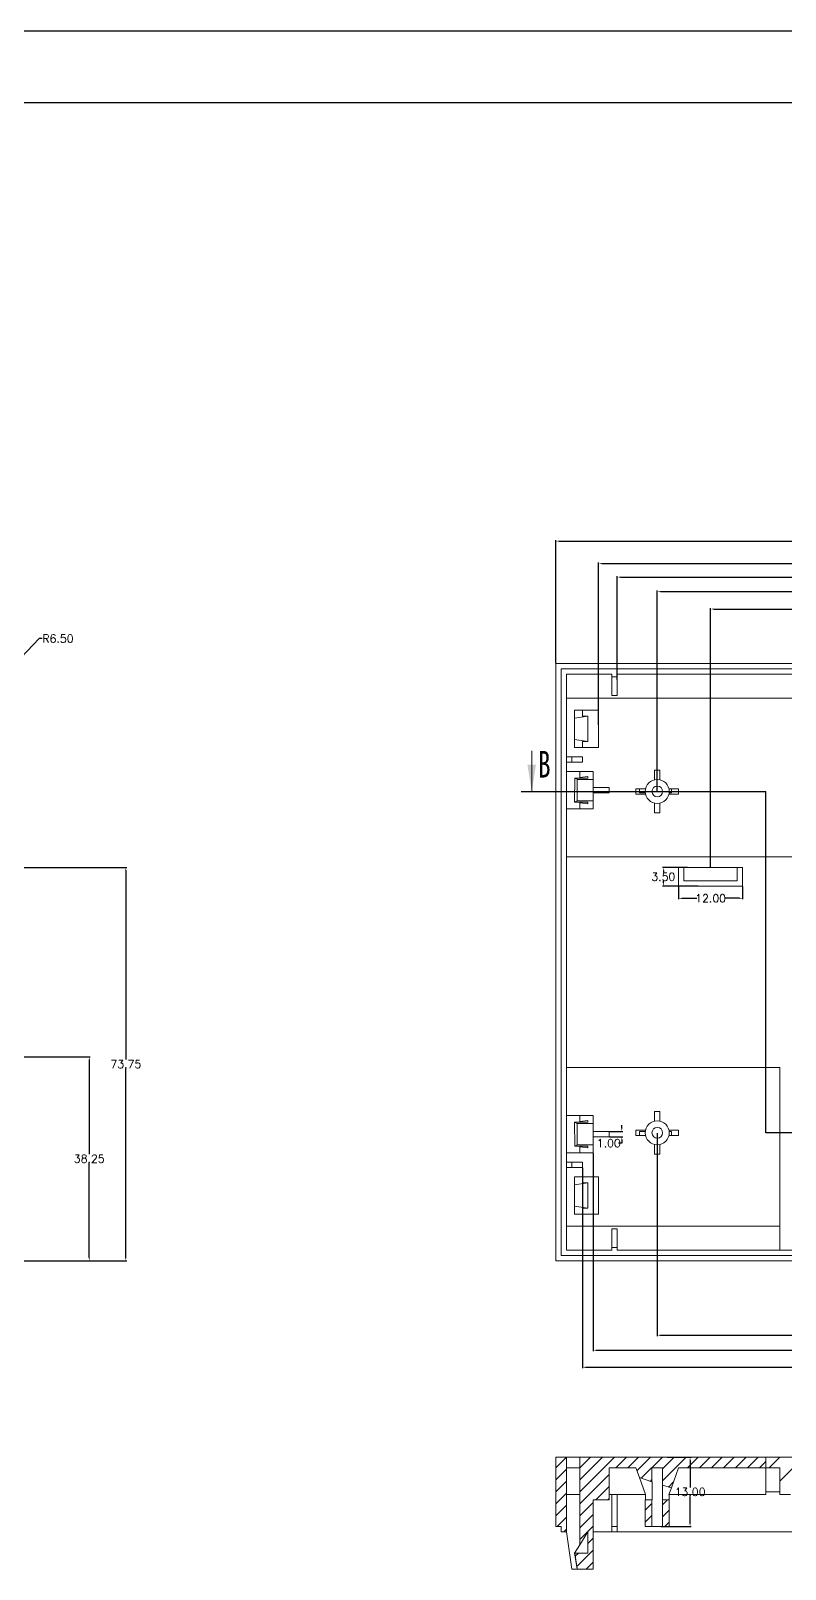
# Model space of a CAD drawing. Header units: inches. Extents: x 1153 to 3231, y 573 to 1137.
# Drawn here: x 2491 to 2632.5, y 848.8 to 1137.3 of the extents above; entities that cross this region are included whole.
import ezdxf

# ---------------------------------------------------------------- set-up
doc = ezdxf.new("R2010")
doc.units = ezdxf.units.IN
doc.styles.add('SLDTEXTSTYLE6', font='TXT', dxfattribs={"width": 0.7})
doc.styles.get("Standard").update_dxf_attribs({"font": 'txt', "bigfont": 'gbcbig.shx'})
doc.dimstyles.new('2', dxfattribs={"dimtxt": 1.5, "dimasz": 0.6, "dimexe": 0.18, "dimexo": 0.0625, "dimgap": 0.09, "dimtad": 0, "dimtih": 1, "dimtoh": 1, "dimzin": 0, "dimdsep": 46, "dimtxsty": 'Standard', "dimcen": 0, "dimadec": 0, "dimazin": 2, "dimtfac": 1, "dimtofl": 0, "dimtmove": 0, "dimatfit": 3, "dimfxl": 1, "dimtolj": 1, "dimtzin": 0, "dimarcsym": 0})
pattern_1 = [(45, (0, -19.8849), (-1.122532, 1.122532), [])]

# ---------------------------------------------------------------- blocks, each defined once
blk = doc.blocks.new('*D47')
at = {"color": 0, "lineweight": -2, "transparency": 16777216}
for p, q in [((2618.5, 980.5), (2618.5, 1029.06)), ((2619.1, 1028.88), (2682.66, 1028.88)), ((2752.9, 1028.88), (2689.34, 1028.88)), ((2753.5, 980.5), (2753.5, 1029.06))]:
    blk.add_line(p, q, dxfattribs=at)
at = {"color": 0, "transparency": 16777216}
for points in [[(2619.1, 1028.98), (2619.1, 1028.78), (2618.5, 1028.88)], [(2752.9, 1028.98), (2752.9, 1028.78), (2753.5, 1028.88)]]:
    blk.add_solid(points, dxfattribs=at)
at = {"layer": 'Defpoints', "color": 0, "transparency": 16777216}
for p in [(2753.5, 1028.88), (2618.5, 980.43), (2753.5, 980.43)]:
    blk.add_point(p, dxfattribs=at)
at = {"color": 0, "transparency": 16777216, "insert": (2686, 1028.88), "char_height": 1.5, "attachment_point": 5}
blk.add_mtext('\\A1;135.00', dxfattribs=at)
blk = doc.blocks.new('*D48')
at = {"color": 0, "lineweight": -2, "transparency": 16777216}
for p, q in [((2608.5, 994.75), (2608.5, 1032.38)), ((2609.1, 1032.2), (2682.66, 1032.2)), ((2762.9, 1032.2), (2689.34, 1032.2)), ((2763.5, 994.75), (2763.5, 1032.38))]:
    blk.add_line(p, q, dxfattribs=at)
at = {"color": 0, "transparency": 16777216}
for points in [[(2609.1, 1032.3), (2609.1, 1032.1), (2608.5, 1032.2)], [(2762.9, 1032.3), (2762.9, 1032.1), (2763.5, 1032.2)]]:
    blk.add_solid(points, dxfattribs=at)
at = {"layer": 'Defpoints', "color": 0, "transparency": 16777216}
for p in [(2763.5, 1032.2), (2608.5, 994.68), (2763.5, 994.68)]:
    blk.add_point(p, dxfattribs=at)
at = {"color": 0, "transparency": 16777216, "insert": (2686, 1032.2), "char_height": 1.5, "attachment_point": 5}
blk.add_mtext('\\A1;155.00', dxfattribs=at)
blk = doc.blocks.new('*D49')
at = {"color": 0, "lineweight": -2, "transparency": 16777216}
for p, q in [((2601, 1015.62), (2601, 1035.05)), ((2601.6, 1034.87), (2682.78, 1034.87)), ((2770.4, 1034.87), (2689.21, 1034.87)), ((2771, 1014.5), (2771, 1035.05))]:
    blk.add_line(p, q, dxfattribs=at)
at = {"color": 0, "transparency": 16777216}
for points in [[(2601.6, 1034.97), (2601.6, 1034.77), (2601, 1034.87)], [(2770.4, 1034.97), (2770.4, 1034.77), (2771, 1034.87)]]:
    blk.add_solid(points, dxfattribs=at)
at = {"layer": 'Defpoints', "color": 0, "transparency": 16777216}
for p in [(2601, 1034.87), (2601, 1015.56), (2771, 1014.43)]:
    blk.add_point(p, dxfattribs=at)
at = {"color": 0, "transparency": 16777216, "insert": (2686, 1034.87), "char_height": 1.5, "attachment_point": 5}
blk.add_mtext('\\A1;170.00', dxfattribs=at)
blk = doc.blocks.new('*D50')
at = {"color": 0, "lineweight": -2, "transparency": 16777216}
for p, q in [((2597.5, 1007.16), (2597.5, 1037.63)), ((2598.1, 1037.45), (2682.66, 1037.45)), ((2773.9, 1037.45), (2689.34, 1037.45)), ((2774.5, 1008.63), (2774.5, 1037.63))]:
    blk.add_line(p, q, dxfattribs=at)
at = {"color": 0, "transparency": 16777216}
for points in [[(2598.1, 1037.55), (2598.1, 1037.35), (2597.5, 1037.45)], [(2773.9, 1037.55), (2773.9, 1037.35), (2774.5, 1037.45)]]:
    blk.add_solid(points, dxfattribs=at)
at = {"layer": 'Defpoints', "color": 0, "transparency": 16777216}
for p in [(2774.5, 1037.45), (2597.5, 1007.1), (2774.5, 1008.57)]:
    blk.add_point(p, dxfattribs=at)
at = {"color": 0, "transparency": 16777216, "insert": (2686, 1037.45), "char_height": 1.5, "attachment_point": 5}
blk.add_mtext('\\A1;177.00', dxfattribs=at)
blk = doc.blocks.new('*D51')
at = {"color": 0, "lineweight": -2, "transparency": 16777216}
for p, q in [((2589.5, 1018.75), (2589.5, 1041.8)), ((2590.1, 1041.62), (2682.66, 1041.62)), ((2781.9, 1041.62), (2689.34, 1041.62)), ((2782.5, 1018.75), (2782.5, 1041.8))]:
    blk.add_line(p, q, dxfattribs=at)
at = {"color": 0, "transparency": 16777216}
for points in [[(2590.1, 1041.72), (2590.1, 1041.52), (2589.5, 1041.62)], [(2781.9, 1041.72), (2781.9, 1041.52), (2782.5, 1041.62)]]:
    blk.add_solid(points, dxfattribs=at)
at = {"layer": 'Defpoints', "color": 0, "transparency": 16777216}
for p in [(2589.5, 1041.62), (2589.5, 1018.68), (2782.5, 1018.68)]:
    blk.add_point(p, dxfattribs=at)
at = {"color": 0, "transparency": 16777216, "insert": (2686, 1041.62), "char_height": 1.5, "attachment_point": 5}
blk.add_mtext('\\A1;193.00', dxfattribs=at)
blk = doc.blocks.new('*D56')
at = {"color": 0, "lineweight": -2, "transparency": 16777216}
for p, q in [((2608.5, 930.62), (2608.5, 892.54)), ((2763.5, 930.62), (2763.5, 892.54)), ((2609.1, 892.72), (2682.66, 892.72)), ((2762.9, 892.72), (2689.34, 892.72))]:
    blk.add_line(p, q, dxfattribs=at)
at = {"color": 0, "transparency": 16777216}
for points in [[(2609.1, 892.82), (2609.1, 892.62), (2608.5, 892.72)], [(2762.9, 892.82), (2762.9, 892.62), (2763.5, 892.72)]]:
    blk.add_solid(points, dxfattribs=at)
at = {"layer": 'Defpoints', "color": 0, "transparency": 16777216}
for p in [(2608.5, 930.68), (2763.5, 930.68), (2763.5, 892.72)]:
    blk.add_point(p, dxfattribs=at)
at = {"color": 0, "transparency": 16777216, "insert": (2686, 892.72), "char_height": 1.5, "attachment_point": 5}
blk.add_mtext('\\A1;155.00', dxfattribs=at)
blk = doc.blocks.new('*D57')
at = {"color": 0, "lineweight": -2, "transparency": 16777216}
for p, q in [((2596.5, 926.87), (2596.5, 889.73)), ((2775.5, 926.87), (2775.5, 889.73)), ((2597.1, 889.91), (2682.66, 889.91)), ((2774.9, 889.91), (2689.34, 889.91))]:
    blk.add_line(p, q, dxfattribs=at)
at = {"color": 0, "transparency": 16777216}
for points in [[(2597.1, 890.01), (2597.1, 889.81), (2596.5, 889.91)], [(2774.9, 890.01), (2774.9, 889.81), (2775.5, 889.91)]]:
    blk.add_solid(points, dxfattribs=at)
at = {"layer": 'Defpoints', "color": 0, "transparency": 16777216}
for p in [(2596.5, 926.93), (2775.5, 926.93), (2596.5, 889.91)]:
    blk.add_point(p, dxfattribs=at)
at = {"color": 0, "transparency": 16777216, "insert": (2686, 889.91), "char_height": 1.5, "attachment_point": 5}
blk.add_mtext('\\A1;179.00', dxfattribs=at)
blk = doc.blocks.new('*D58')
at = {"color": 0, "lineweight": -2, "transparency": 16777216}
for p, q in [((2594.5, 924.12), (2594.5, 886.53)), ((2777.5, 924.12), (2777.5, 886.53)), ((2595.1, 886.71), (2682.66, 886.71)), ((2776.9, 886.71), (2689.34, 886.71))]:
    blk.add_line(p, q, dxfattribs=at)
at = {"color": 0, "transparency": 16777216}
for points in [[(2595.1, 886.81), (2595.1, 886.61), (2594.5, 886.71)], [(2776.9, 886.81), (2776.9, 886.61), (2777.5, 886.71)]]:
    blk.add_solid(points, dxfattribs=at)
at = {"layer": 'Defpoints', "color": 0, "transparency": 16777216}
for p in [(2594.5, 924.18), (2777.5, 924.18), (2777.5, 886.71)]:
    blk.add_point(p, dxfattribs=at)
at = {"color": 0, "transparency": 16777216, "insert": (2686, 886.71), "char_height": 1.5, "attachment_point": 5}
blk.add_mtext('\\A1;183.00', dxfattribs=at)
blk = doc.blocks.new('*D68')
at = {"color": 0, "lineweight": -2, "transparency": 16777216}
for p, q in [((2612.5, 976.87), (2612.5, 974.46)), ((2624.5, 976.87), (2624.5, 974.46)), ((2613.1, 974.64), (2615.91, 974.64)), ((2623.9, 974.64), (2621.09, 974.64))]:
    blk.add_line(p, q, dxfattribs=at)
at = {"color": 0, "transparency": 16777216}
for points in [[(2613.1, 974.74), (2613.1, 974.54), (2612.5, 974.64)], [(2623.9, 974.74), (2623.9, 974.54), (2624.5, 974.64)]]:
    blk.add_solid(points, dxfattribs=at)
at = {"layer": 'Defpoints', "color": 0, "transparency": 16777216}
for p in [(2612.5, 976.93), (2624.5, 976.93), (2624.5, 974.64)]:
    blk.add_point(p, dxfattribs=at)
at = {"color": 0, "transparency": 16777216, "insert": (2618.5, 974.64), "char_height": 1.5, "attachment_point": 5}
blk.add_mtext('\\A1;12.00', dxfattribs=at)
blk = doc.blocks.new('*D69')
at = {"color": 0, "lineweight": -2, "transparency": 16777216}
for p, q in [((2614.18, 980.43), (2609.46, 980.43)), ((2609.64, 979.83), (2609.64, 979.52)), ((2616.18, 976.93), (2609.46, 976.93)), ((2609.64, 977.53), (2609.64, 977.84))]:
    blk.add_line(p, q, dxfattribs=at)
at = {"color": 0, "transparency": 16777216}
for points in [[(2609.54, 979.83), (2609.74, 979.83), (2609.64, 980.43)], [(2609.54, 977.53), (2609.74, 977.53), (2609.64, 976.93)]]:
    blk.add_solid(points, dxfattribs=at)
at = {"layer": 'Defpoints', "color": 0, "transparency": 16777216}
for p in [(2614.25, 980.43), (2609.64, 976.93), (2616.24, 976.93)]:
    blk.add_point(p, dxfattribs=at)
at = {"color": 0, "transparency": 16777216, "insert": (2609.64, 978.68), "char_height": 1.5, "attachment_point": 5}
blk.add_mtext('\\A1;3.50', dxfattribs=at)
blk = doc.blocks.new('*D71')
at = {"color": 0, "lineweight": -2, "transparency": 16777216}
for p, q in [((2601.85, 931.53), (2601.85, 932.13)), ((2599.56, 930.93), (2602.03, 930.93)), ((2599.56, 929.93), (2602.03, 929.93)), ((2601.85, 929.33), (2601.85, 928.73)), ((2601.85, 928.73), (2601.25, 928.73))]:
    blk.add_line(p, q, dxfattribs=at)
at = {"color": 0, "transparency": 16777216}
for points in [[(2601.75, 931.53), (2601.95, 931.53), (2601.85, 930.93)], [(2601.75, 929.33), (2601.95, 929.33), (2601.85, 929.93)]]:
    blk.add_solid(points, dxfattribs=at)
at = {"layer": 'Defpoints', "color": 0, "transparency": 16777216}
for p in [(2599.5, 930.93), (2599.5, 929.93), (2601.85, 929.93)]:
    blk.add_point(p, dxfattribs=at)
at = {"color": 0, "transparency": 16777216, "insert": (2599.41, 928.73), "char_height": 1.5, "attachment_point": 5}
blk.add_mtext('\\A1;1.00', dxfattribs=at)
blk = doc.blocks.new('*D77')
at = {"color": 0, "lineweight": -2, "transparency": 16777216}
for p, q in [((2488.58, 944.93), (2502.15, 944.93)), ((2501.97, 944.33), (2501.97, 926.65)), ((2501.97, 907.28), (2501.97, 924.97)), ((2478.83, 906.68), (2502.15, 906.68))]:
    blk.add_line(p, q, dxfattribs=at)
at = {"color": 0, "transparency": 16777216}
for points in [[(2501.87, 944.33), (2502.07, 944.33), (2501.97, 944.93)], [(2501.87, 907.28), (2502.07, 907.28), (2501.97, 906.68)]]:
    blk.add_solid(points, dxfattribs=at)
at = {"layer": 'Defpoints', "color": 0, "transparency": 16777216}
for p in [(2488.51, 944.93), (2501.97, 944.93), (2478.76, 906.68)]:
    blk.add_point(p, dxfattribs=at)
at = {"color": 0, "transparency": 16777216, "insert": (2501.97, 925.81), "char_height": 1.5, "attachment_point": 5}
blk.add_mtext('\\A1;38.25', dxfattribs=at)
blk = doc.blocks.new('*D78')
at = {"color": 0, "lineweight": -2, "transparency": 16777216}
for p, q in [((2488.38, 980.43), (2509.01, 980.43)), ((2508.83, 979.83), (2508.83, 944.4)), ((2508.83, 907.28), (2508.83, 942.72)), ((2478.89, 906.68), (2509.01, 906.68))]:
    blk.add_line(p, q, dxfattribs=at)
at = {"color": 0, "transparency": 16777216}
for points in [[(2508.73, 979.83), (2508.93, 979.83), (2508.83, 980.43)], [(2508.73, 907.28), (2508.93, 907.28), (2508.83, 906.68)]]:
    blk.add_solid(points, dxfattribs=at)
at = {"layer": 'Defpoints', "color": 0, "transparency": 16777216}
for p in [(2488.31, 980.43), (2508.83, 980.43), (2478.83, 906.68)]:
    blk.add_point(p, dxfattribs=at)
at = {"color": 0, "transparency": 16777216, "insert": (2508.83, 943.56), "char_height": 1.5, "attachment_point": 5}
blk.add_mtext('\\A1;73.75', dxfattribs=at)
blk = doc.blocks.new('*D79')
at = {"color": 0, "lineweight": -2, "transparency": 16777216}
for p, q in [((2492.55, 1023.34), (2486.89, 1017.35)), ((2493.15, 1023.34), (2492.55, 1023.34))]:
    blk.add_line(p, q, dxfattribs=at)
at = {"color": 0, "transparency": 16777216}
blk.add_solid([(2486.82, 1017.42), (2486.96, 1017.28), (2486.48, 1016.91)], dxfattribs=at)
at = {"layer": 'Defpoints', "color": 0, "transparency": 16777216}
for p in [(2486.48, 1016.91), (2482.01, 1012.18)]:
    blk.add_point(p, dxfattribs=at)
at = {"color": 0, "transparency": 16777216, "insert": (2496.11, 1023.34), "char_height": 1.5, "attachment_point": 5}
blk.add_mtext('\\A1;R6.50', dxfattribs=at)
blk = doc.blocks.new('*D100')
at = {"color": 0, "lineweight": -2, "transparency": 16777216}
for p, q in [((2610.36, 869.85), (2614.83, 869.85)), ((2614.65, 869.25), (2614.65, 864.19)), ((2614.65, 857.45), (2614.65, 862.51)), ((2609.14, 856.85), (2614.83, 856.85))]:
    blk.add_line(p, q, dxfattribs=at)
at = {"color": 0, "transparency": 16777216}
for points in [[(2614.55, 869.25), (2614.75, 869.25), (2614.65, 869.85)], [(2614.55, 857.45), (2614.75, 857.45), (2614.65, 856.85)]]:
    blk.add_solid(points, dxfattribs=at)
at = {"layer": 'Defpoints', "color": 0, "transparency": 16777216}
for p in [(2610.3, 869.85), (2614.65, 869.85), (2609.08, 856.85)]:
    blk.add_point(p, dxfattribs=at)
at = {"color": 0, "transparency": 16777216, "insert": (2614.65, 863.35), "char_height": 1.5, "attachment_point": 5}
blk.add_mtext('\\A1;13.00', dxfattribs=at)

msp = doc.modelspace()

# ---------------------------------------------------------------- hatches: boundary and pattern name
at = {"linetype": 'Continuous', "lineweight": 0}
h = msp.add_hatch(dxfattribs=at)
h.set_pattern_fill('ANSI31', color=4, scale=0.5, style=0)
h.set_pattern_definition(pattern_1)
h.paths.add_polyline_path([(2591.497, 855.846), (2591.497, 869.846), (2589.497, 869.846), (2589.497, 856.846), (2590.497, 856.846), (2590.497, 855.846)], flags=0)
h = msp.add_hatch(dxfattribs=at)
h.set_pattern_fill('ANSI31', color=4, scale=0.5, style=0)
h.set_pattern_definition(pattern_1)
h.paths.add_polyline_path([(2612.497, 867.846), (2628.881, 867.846), (2628.881, 869.846), (2593.997, 869.846), (2593.997, 853.446), (2595.497, 855.846), (2595.497, 851.846), (2593.023, 851.846), (2593.497, 848.985), (2593.497, 848.846), (2596.497, 848.846), (2596.497, 861.846), (2599.497, 861.846), (2599.497, 867.846), (2604.497, 867.846), (2605.158, 866.018), (2607.497, 865.262), (2607.497, 867.846), (2609.497, 867.846), (2609.497, 864.616), (2611.138, 864.085)], flags=0)
h = msp.add_hatch(dxfattribs=at)
h.set_pattern_fill('ANSI31', style=0)
h.set_pattern_definition([(45, (1938.195, 374.125), (-2.245064, 2.245064), [])])
h.paths.add_polyline_path([(2628.881, 867.846), (2631.497, 867.846), (2631.497, 862.846), (2633.497, 862.846), (2633.497, 865.846), (2635.497, 865.846), (2635.497, 869.846), (2628.881, 869.846)], flags=0)
h = msp.add_hatch(dxfattribs=at)
h.set_pattern_fill('ANSI31', color=4, scale=0.5, style=0)
h.set_pattern_definition(pattern_1)
h.paths.add_polyline_path([(2607.497, 861.846), (2606.247, 861.846), (2606.247, 856.846), (2607.497, 856.846)], flags=0)
h = msp.add_hatch(dxfattribs=at)
h.set_pattern_fill('ANSI31', color=4, scale=0.5, style=0)
h.set_pattern_definition(pattern_1)
h.paths.add_polyline_path([(2609.497, 856.846), (2610.747, 856.846), (2610.747, 861.846), (2609.497, 861.846)], flags=0)

# ---------------------------------------------------------------- linework, layer by layer
for p, q in [((2102.483, 1137.308), (2900.636, 1137.308)), ((2123.136, 1123.871), (2887.199, 1123.871))]:
    msp.add_line(p, q)
at = {"color": 7, "linetype": 'Continuous', "lineweight": 15}
for p, q in [((2589.497, 1018.684), (2589.497, 906.684)), ((2782.497, 1018.684), (2589.497, 1018.684)), ((2683.41, 1017.684), (2590.497, 1017.684)), ((2590.497, 1017.684), (2590.497, 907.684)), ((2591.497, 1001.184), (2591.497, 1016.684)), ((2591.497, 1016.684), (2595.497, 1016.684)), ((2595.497, 1016.684), (2599.997, 1016.684)), ((2599.997, 1016.684), (2599.997, 1016.184)), ((2600.997, 1016.184), (2599.997, 1016.184)), ((2599.997, 1016.184), (2599.997, 1012.684)), ((2600.997, 1016.184), (2600.997, 1016.684)), ((2600.997, 1016.684), (2657.997, 1016.684)), ((2600.997, 1012.684), (2600.997, 1016.184)), ((2600.997, 1012.684), (2599.997, 1012.684)), ((2591.497, 1012.184), (2780.497, 1012.184)), ((2594.497, 1009.934), (2592.997, 1009.934)), ((2592.997, 1009.934), (2592.997, 1008.434)), ((2594.497, 1008.809), (2594.497, 1009.934)), ((2597.497, 1009.934), (2594.497, 1009.934)), ((2597.497, 1002.934), (2597.497, 1009.934)), ((2595.497, 1008.809), (2592.997, 1008.434)), ((2592.997, 1008.434), (2592.997, 1004.434)), ((2595.497, 1008.809), (2594.497, 1008.809)), ((2595.497, 1004.059), (2595.497, 1008.809)), ((2595.497, 1004.059), (2592.997, 1004.434)), ((2592.997, 1004.434), (2592.997, 1002.934)), ((2595.497, 1004.059), (2594.497, 1004.059)), ((2594.497, 1002.934), (2594.497, 1004.059)), ((2591.497, 1000.184), (2591.497, 1001.184)), ((2592.497, 1001.184), (2591.497, 1001.184)), ((2592.497, 1001.184), (2592.497, 1000.184)), ((2594.497, 1001.184), (2592.497, 1001.184)), ((2592.997, 1002.934), (2594.497, 1002.934)), ((2594.497, 1002.934), (2597.497, 1002.934)), ((2594.497, 1000.184), (2594.497, 1001.184)), ((2591.497, 1000.184), (2592.497, 1000.184)), ((2591.497, 925.184), (2591.497, 1000.184)), ((2593.997, 998.434), (2591.497, 998.434)), ((2592.497, 1000.184), (2594.497, 1000.184)), ((2596.497, 998.434), (2593.997, 998.434)), ((2593.997, 998.434), (2593.997, 997.297)), ((2596.497, 996.934), (2596.497, 998.434)), ((2607.997, 996.878), (2607.997, 998.684)), ((2608.997, 998.684), (2607.997, 998.684)), ((2608.997, 996.878), (2608.997, 998.684)), ((2592.997, 992.697), (2593.055, 997.171)), ((2593.497, 996.959), (2593.055, 997.171)), ((2593.055, 997.171), (2595.497, 997.171)), ((2593.497, 996.959), (2593.497, 996.934)), ((2593.497, 996.934), (2596.497, 996.934)), ((2593.497, 992.934), (2593.497, 996.934)), ((2593.997, 997.297), (2595.497, 997.487)), ((2593.997, 997.171), (2593.997, 997.297)), ((2595.497, 997.487), (2595.497, 997.171)), ((2596.497, 992.934), (2596.497, 996.934)), ((2599.497, 995.434), (2596.497, 995.434)), ((2599.497, 994.434), (2599.497, 995.434)), ((2592.997, 992.697), (2593.497, 992.934)), ((2592.997, 992.697), (2595.497, 992.697)), ((2593.497, 992.934), (2596.497, 992.934)), ((2593.997, 992.571), (2593.997, 992.697)), ((2593.997, 992.571), (2593.997, 991.434)), ((2595.497, 992.381), (2593.997, 992.571)), ((2595.497, 992.697), (2595.497, 992.381)), ((2596.497, 994.434), (2599.497, 994.434)), ((2596.497, 991.434), (2596.497, 992.934)), ((2604.497, 995.184), (2604.497, 994.184)), ((2605.158, 995.184), (2604.497, 995.184)), ((2606.303, 994.184), (2604.497, 994.184)), ((2605.158, 994.434), (2605.158, 995.184)), ((2605.158, 995.184), (2606.303, 995.184)), ((2605.158, 994.434), (2606.261, 994.434)), ((2607.997, 992.49), (2607.997, 990.684)), ((2608.997, 992.49), (2608.997, 990.684)), ((2610.691, 995.184), (2611.138, 995.184)), ((2610.691, 994.184), (2612.497, 994.184)), ((2610.733, 994.434), (2611.138, 994.434)), ((2611.138, 995.184), (2611.138, 994.434)), ((2611.138, 995.184), (2612.497, 995.184)), ((2612.497, 994.184), (2612.497, 995.184)), ((2591.497, 991.434), (2593.997, 991.434)), ((2593.997, 991.434), (2596.497, 991.434)), ((2607.997, 990.684), (2608.997, 990.684)), ((2591.497, 982.434), (2780.497, 982.434)), ((2612.497, 976.934), (2612.497, 980.434)), ((2612.497, 980.434), (2624.497, 980.434)), ((2613.497, 977.934), (2613.497, 980.434)), ((2623.497, 977.934), (2613.497, 977.934)), ((2623.497, 980.434), (2623.497, 977.934)), ((2624.497, 980.434), (2624.497, 976.934)), ((2624.497, 976.934), (2612.497, 976.934)), ((2631.497, 942.934), (2591.497, 942.934)), ((2631.497, 942.934), (2631.497, 908.684)), ((2607.997, 934.684), (2608.997, 934.684)), ((2607.997, 932.878), (2607.997, 934.684)), ((2608.997, 932.878), (2608.997, 934.684)), ((2591.497, 933.934), (2593.997, 933.934)), ((2593.055, 928.197), (2592.997, 932.671)), ((2592.997, 932.671), (2593.497, 932.434)), ((2592.997, 932.671), (2595.497, 932.671)), ((2593.497, 932.434), (2596.497, 932.434)), ((2593.497, 932.434), (2593.497, 928.434)), ((2593.997, 932.797), (2593.997, 933.934)), ((2593.997, 933.934), (2596.497, 933.934)), ((2595.497, 932.987), (2593.997, 932.797)), ((2593.997, 932.797), (2593.997, 932.671)), ((2595.497, 932.671), (2595.497, 932.987)), ((2596.497, 933.934), (2596.497, 932.434)), ((2596.497, 932.434), (2596.497, 928.434)), ((2596.497, 930.934), (2599.497, 930.934)), ((2599.497, 929.934), (2596.497, 929.934)), ((2599.497, 930.934), (2599.497, 929.934)), ((2604.497, 930.184), (2604.497, 931.184)), ((2606.303, 931.184), (2604.497, 931.184)), ((2605.158, 930.184), (2604.497, 930.184)), ((2605.158, 930.184), (2605.158, 930.934)), ((2605.158, 930.934), (2606.261, 930.934)), ((2606.303, 930.184), (2605.158, 930.184)), ((2610.691, 931.184), (2612.497, 931.184)), ((2611.138, 930.184), (2610.691, 930.184)), ((2610.733, 930.934), (2611.138, 930.934)), ((2611.138, 930.934), (2611.138, 930.184)), ((2611.138, 930.184), (2612.497, 930.184)), ((2612.497, 931.184), (2612.497, 930.184)), ((2593.997, 926.934), (2591.497, 926.934)), ((2593.497, 928.409), (2593.055, 928.197)), ((2593.055, 928.197), (2595.497, 928.197)), ((2593.497, 928.434), (2596.497, 928.434)), ((2593.497, 928.434), (2593.497, 928.409)), ((2593.997, 928.197), (2593.997, 928.071)), ((2593.997, 926.934), (2593.997, 928.071)), ((2593.997, 928.071), (2595.497, 927.881)), ((2596.497, 926.934), (2593.997, 926.934)), ((2595.497, 927.881), (2595.497, 928.197)), ((2596.497, 928.434), (2596.497, 926.934)), ((2607.997, 928.49), (2607.997, 926.684)), ((2608.997, 926.684), (2607.997, 926.684)), ((2608.997, 928.49), (2608.997, 926.684)), ((2591.497, 925.184), (2591.497, 924.184)), ((2591.497, 925.184), (2592.497, 925.184)), ((2592.497, 924.184), (2591.497, 924.184)), ((2591.497, 908.684), (2591.497, 924.184)), ((2592.497, 924.184), (2592.497, 925.184)), ((2592.497, 925.184), (2594.497, 925.184)), ((2594.497, 924.184), (2592.497, 924.184)), ((2594.497, 925.184), (2594.497, 924.184)), ((2592.997, 920.934), (2592.997, 922.434)), ((2592.997, 922.434), (2594.497, 922.434)), ((2595.497, 921.309), (2592.997, 920.934)), ((2592.997, 916.934), (2592.997, 920.934)), ((2594.497, 922.434), (2594.497, 921.309)), ((2594.497, 922.434), (2597.497, 922.434)), ((2595.497, 921.309), (2594.497, 921.309)), ((2595.497, 921.309), (2595.497, 916.559)), ((2597.497, 922.434), (2597.497, 915.434)), ((2592.997, 915.434), (2592.997, 916.934)), ((2592.997, 916.934), (2595.497, 916.559)), ((2594.497, 915.434), (2592.997, 915.434)), ((2595.497, 916.559), (2594.497, 916.559)), ((2594.497, 916.559), (2594.497, 915.434)), ((2597.497, 915.434), (2594.497, 915.434)), ((2631.497, 913.184), (2591.497, 913.184)), ((2600.997, 912.684), (2599.997, 912.684)), ((2599.997, 909.184), (2599.997, 912.684)), ((2600.997, 909.184), (2600.997, 912.684)), ((2595.497, 908.684), (2591.497, 908.684)), ((2599.997, 908.684), (2595.497, 908.684)), ((2599.997, 908.684), (2599.997, 909.184)), ((2600.997, 909.184), (2599.997, 909.184)), ((2600.997, 909.184), (2600.997, 908.684)), ((2657.997, 908.684), (2600.997, 908.684)), ((2589.497, 906.684), (2782.497, 906.684)), ((2590.497, 907.684), (2683.41, 907.684)), ((2591.497, 869.846), (2589.497, 869.846)), ((2589.497, 869.846), (2589.497, 856.846)), ((2591.497, 869.846), (2591.497, 855.846)), ((2593.997, 869.846), (2591.497, 869.846)), ((2628.881, 869.846), (2593.997, 869.846)), ((2593.997, 869.846), (2593.997, 853.446)), ((2628.881, 867.846), (2628.881, 869.846)), ((2635.497, 869.846), (2628.881, 869.846)), ((2591.497, 867.846), (2593.997, 867.846)), ((2604.497, 867.846), (2599.497, 867.846)), ((2599.497, 861.846), (2599.497, 867.846)), ((2604.497, 867.846), (2605.158, 866.018)), ((2605.158, 866.018), (2607.497, 865.262)), ((2605.158, 866.018), (2606.303, 862.846)), ((2609.497, 867.846), (2607.497, 867.846)), ((2607.497, 867.846), (2607.497, 865.262)), ((2609.497, 864.616), (2609.497, 867.846)), ((2611.138, 864.085), (2612.497, 867.846)), ((2628.881, 867.846), (2612.497, 867.846)), ((2628.881, 862.846), (2628.881, 867.846)), ((2631.497, 867.846), (2628.881, 867.846)), ((2631.497, 867.846), (2631.497, 862.846)), ((2591.497, 862.846), (2593.997, 862.846)), ((2599.497, 862.846), (2606.261, 862.846)), ((2599.997, 862.846), (2599.997, 856.846)), ((2600.997, 862.846), (2600.997, 856.846)), ((2606.261, 862.846), (2606.261, 861.846)), ((2606.303, 862.846), (2606.261, 862.846)), ((2607.529, 865.252), (2607.529, 861.846)), ((2609.465, 861.846), (2609.465, 864.626)), ((2609.497, 864.616), (2611.138, 864.085)), ((2610.691, 862.846), (2611.138, 864.085)), ((2610.733, 862.846), (2610.691, 862.846)), ((2610.733, 861.846), (2610.733, 862.846)), ((2610.733, 862.846), (2628.881, 862.846)), ((2633.497, 862.846), (2631.497, 862.846)), ((2599.497, 861.846), (2596.497, 861.846)), ((2596.497, 848.846), (2596.497, 861.846)), ((2606.247, 861.846), (2606.247, 856.846)), ((2607.497, 861.846), (2606.247, 861.846)), ((2607.497, 861.846), (2607.497, 856.846)), ((2607.497, 861.846), (2607.529, 861.846)), ((2609.465, 861.846), (2609.497, 861.846)), ((2609.497, 856.846), (2609.497, 861.846)), ((2610.747, 861.846), (2609.497, 861.846)), ((2610.747, 856.846), (2610.747, 861.846)), ((2590.497, 856.846), (2589.497, 856.846)), ((2590.497, 855.846), (2590.497, 856.846)), ((2600.997, 856.846), (2599.997, 856.846)), ((2599.997, 855.846), (2599.997, 856.846)), ((2600.997, 855.846), (2600.997, 856.846)), ((2607.497, 856.846), (2606.247, 856.846)), ((2607.497, 856.846), (2609.497, 856.846)), ((2610.747, 856.846), (2609.497, 856.846)), ((2591.497, 855.846), (2590.497, 855.846)), ((2591.497, 855.846), (2592.497, 848.846)), ((2593.997, 853.446), (2595.497, 855.846)), ((2595.497, 855.846), (2595.497, 851.846)), ((2599.997, 855.846), (2596.497, 855.846)), ((2600.997, 855.846), (2599.997, 855.846)), ((2642.247, 855.846), (2600.997, 855.846)), ((2593.997, 853.446), (2592.997, 851.846)), ((2592.997, 851.846), (2593.497, 848.846)), ((2592.997, 851.846), (2593.023, 851.846)), ((2593.023, 851.846), (2593.497, 848.985)), ((2595.497, 851.846), (2593.023, 851.846)), ((2592.497, 848.846), (2593.497, 848.846)), ((2593.497, 848.985), (2593.497, 848.846)), ((2596.497, 848.846), (2593.497, 848.846))]:
    msp.add_line(p, q, dxfattribs=at)
at = {"color": 7, "linetype": 'Continuous', "lineweight": 0}
msp.add_line((2584.952, 1002.284), (2584.952, 994.684), dxfattribs=at)
at = {"color": 1}
for p, q in [((2582.952, 994.684), (2628.881, 994.684)), ((2628.881, 930.684), (2628.881, 994.684)), ((2643.497, 930.684), (2628.881, 930.684))]:
    msp.add_line(p, q, dxfattribs=at)
at = {"color": 8, "linetype": 'Continuous', "lineweight": 15}
msp.add_line((2628.881, 863.346), (2631.497, 863.346), dxfattribs=at)
at = {"color": 7, "linetype": 'Continuous', "lineweight": 15, "flags": 128}
for points in [[(2607.529, 865.252), (2607.511, 865.257), (2607.5, 865.261), (2607.497, 865.262)], [(2609.497, 864.616), (2609.493, 864.617), (2609.483, 864.62), (2609.465, 864.626)]]:
    msp.add_lwpolyline(points, dxfattribs=at)
at = {"color": 7, "linetype": 'Continuous', "lineweight": 15}
for centre, radius in [((2608.497, 994.684), 2.25), ((2608.497, 994.684), 1), ((2608.497, 930.684), 2.25), ((2608.497, 930.684), 1)]:
    msp.add_circle(centre, radius, dxfattribs=at)
at = {"color": 7, "linetype": 'Continuous', "lineweight": 0}
msp.add_solid([(2584.952, 994.684), (2585.752, 999.684), (2584.152, 999.684)], dxfattribs=at)

# ---------------------------------------------------------------- texts
at = {"color": 7, "linetype": 'Continuous', "insert": (2586.113, 1002.284), "char_height": 5, "attachment_point": 1, "style": 'SLDTEXTSTYLE6'}
msp.add_mtext('B', dxfattribs=at)

# ---------------------------------------------------------------- dimensions: what is measured, and where the dimension line sits
for base, p1, p2, picture, middle in [((2589.497, 1041.616), (2782.497, 1018.684), (2589.497, 1018.684), '*D51', (2685.997, 1041.616)), ((2774.497, 1037.445), (2597.497, 1007.099), (2774.497, 1008.572), '*D50', (2685.997, 1037.445)), ((2600.997, 1034.871), (2770.997, 1014.434), (2600.997, 1015.557), '*D49', (2685.997, 1034.871)), ((2763.497, 1032.201), (2608.497, 994.684), (2763.497, 994.684), '*D48', (2685.997, 1032.201)), ((2753.497, 1028.876), (2618.497, 980.434), (2753.497, 980.434), '*D47', (2685.997, 1028.876)), ((2624.497, 974.637), (2612.497, 976.934), (2624.497, 976.934), '*D68', (2618.497, 974.637)), ((2763.497, 892.724), (2608.497, 930.684), (2763.497, 930.684), '*D56', (2685.997, 892.724)), ((2596.497, 889.912), (2775.497, 926.934), (2596.497, 926.934), '*D57', (2685.997, 889.912)), ((2777.497, 886.714), (2594.497, 924.184), (2777.497, 924.184), '*D58', (2685.997, 886.714))]:
    dim = msp.add_linear_dim(base=base, p1=p1, p2=p2, dimstyle='2')
    dim.commit()
    dim.dimension.update_dxf_attribs({"geometry": picture, "text_midpoint": middle})
dim = msp.add_radius_dim(center=(2482.015, 1012.184), mpoint=(2486.477, 1016.91), dimstyle='2')
dim.commit()
dim.dimension.update_dxf_attribs({"geometry": '*D79', "text_midpoint": (2496.115, 1023.342), "dimtype": 164})
for base, p1, p2, picture, middle in [((2508.834, 980.434), (2478.827, 906.684), (2488.315, 980.434), '*D78', (2508.834, 943.559)), ((2609.635, 976.934), (2614.246, 980.434), (2616.24, 976.934), '*D69', (2609.635, 978.684)), ((2501.966, 944.934), (2478.765, 906.684), (2488.515, 944.934), '*D77', (2501.966, 925.809)), ((2601.852, 929.934), (2599.497, 930.934), (2599.497, 929.934), '*D71', (2599.412, 928.734)), ((2614.654, 869.846), (2609.075, 856.846), (2610.3, 869.846), '*D100', (2614.654, 863.346))]:
    dim = msp.add_linear_dim(base=base, p1=p1, p2=p2, angle=90, dimstyle='2')
    dim.commit()
    dim.dimension.update_dxf_attribs({"geometry": picture, "text_midpoint": middle})

doc.saveas('drawing.dxf')
